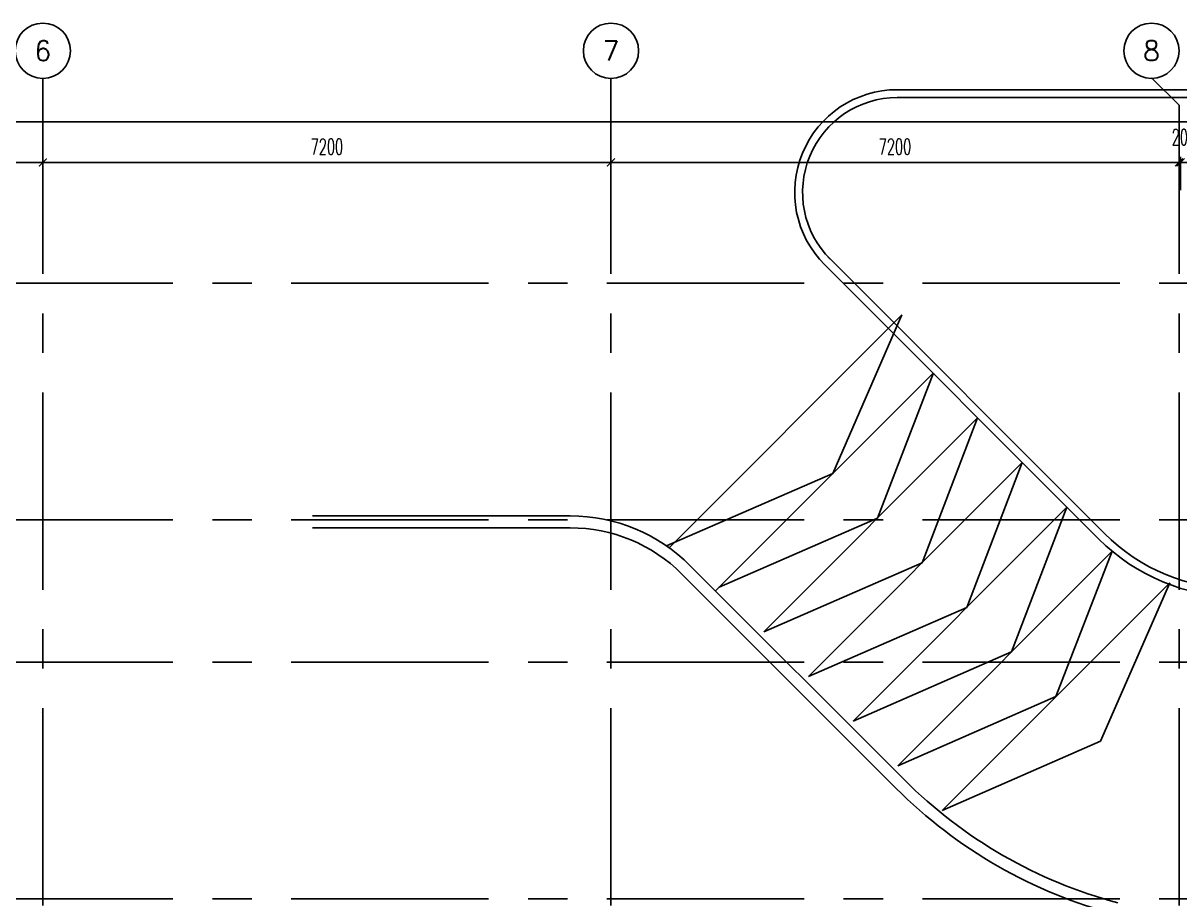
# Model space of a CAD drawing. Extents: x -1.4 to 90.6, y -12.3 to 78.9.
# Drawn here: x 27.9 to 42.56, y 67.84 to 78.95 of the extents above; entities that cross this region are included whole.
import ezdxf
from ezdxf.enums import TextEntityAlignment as Align

# ---------------------------------------------------------------- set-up
doc = ezdxf.new("R2010")
doc.units = 0
doc.header["$MEASUREMENT"] = 0
doc.header["$PDMODE"] = 3
doc.header["$PDSIZE"] = 0.1
doc.linetypes.add('CENTERX2', pattern=[4, 2.5, -0.5, 0.5, -0.5])
doc.layers.get('0').update_dxf_attribs({"color": 11, "linetype": 'CONTINUOUS'})
doc.layers.get('DEFPOINTS').update_dxf_attribs({"color": 11, "linetype": 'CONTINUOUS'})
for name, color, linetype in [('AX', 11, 'CONTINUOUS'), ('AX-CR', 11, 'CONTINUOUS'), ('AX-DIM', 11, 'CONTINUOUS'), ('AX-TXT', 11, 'CONTINUOUS'), ('AXES', 11, 'CENTERX2'), ('CURB', 11, 'CONTINUOUS'), ('SLOPE', 11, 'CONTINUOUS')]:
    doc.layers.add(name, color=color, linetype=linetype)
doc.styles.add('ROMANS', font='ROMANS.shx', dxfattribs={"width": 0.6})
doc.dimstyles.new('STANDARD in', dxfattribs={"dimtxt": 0.2, "dimasz": 0.1, "dimexe": 0.07, "dimexo": 0.05, "dimgap": 0.1, "dimtad": 1, "dimdec": 0, "dimlfac": 1000, "dimzin": 0, "dimdsep": 46, "dimtxsty": 'ROMANS', "dimblk": 'ARCHTICK', "dimcen": 0.05, "dimdle": 0.05, "dimclrd": 7, "dimclre": 7, "dimclrt": 2, "dimadec": 0, "dimazin": 0, "dimtfac": 1, "dimtdec": 0, "dimtmove": 2, "dimatfit": 3, "dimldrblk": 'ARCHTICK', "dimfxl": 0, "dimtolj": 1, "dimtzin": 0, "dimarcsym": 0})

# ---------------------------------------------------------------- blocks, each defined once
blk = doc.blocks.new('_ARCHTICK')
at = {"color": 0, "linetype": 'ByBlock', "const_width": 0.15}
blk.add_lwpolyline([(-0.5, -0.5), (0.5, 0.5)], dxfattribs=at)
blk = doc.blocks.new('*D141')
at = {"layer": 'AX-DIM', "color": 7, "lineweight": -2}
for p, q in [((9.851, 77.7), (85.267, 77.7)), ((9.901, 65.571), (9.901, 77.77)), ((85.217, 76.329), (85.217, 77.77))]:
    blk.add_line(p, q, dxfattribs=at)
at = {"layer": 'DEFPOINTS', "color": 0}
for p in [(85.217, 77.7), (85.217, 76.279), (9.901, 65.521)]:
    blk.add_point(p, dxfattribs=at)
at = {"layer": 'AX-DIM', "color": 7, "lineweight": -2, "xscale": 0.1, "yscale": 0.1, "zscale": 0.1, "rotation": 180}
blk.add_blockref('_ARCHTICK', (9.901, 77.7), dxfattribs=at)
at = {"layer": 'AX-DIM', "color": 7, "lineweight": -2, "xscale": 0.1, "yscale": 0.1, "zscale": 0.1}
blk.add_blockref('_ARCHTICK', (85.217, 77.7), dxfattribs=at)
at = {"layer": 'AX-DIM', "color": 2, "insert": (47.559, 77.9), "char_height": 0.2, "attachment_point": 5, "style": 'ROMANS'}
blk.add_mtext('\\A1;75316', dxfattribs=at)
blk = doc.blocks.new('*D194')
at = {"layer": 'AX-DIM', "color": 7, "linetype": 'ByBlock', "lineweight": -2}
for p, q in [((28.101, 77.185), (35.401, 77.185)), ((28.151, 76.835), (28.151, 77.255)), ((35.351, 76.835), (35.351, 77.255))]:
    blk.add_line(p, q, dxfattribs=at)
at = {"layer": 'DEFPOINTS', "color": 0, "linetype": 'ByBlock'}
for p in [(35.351, 77.185), (28.151, 76.785), (35.351, 76.785)]:
    blk.add_point(p, dxfattribs=at)
at = {"layer": 'AX-DIM', "color": 7, "linetype": 'ByBlock', "lineweight": -2, "xscale": 0.1, "yscale": 0.1, "zscale": 0.1, "rotation": 180}
blk.add_blockref('_ARCHTICK', (28.151, 77.185), dxfattribs=at)
at = {"layer": 'AX-DIM', "color": 7, "linetype": 'ByBlock', "lineweight": -2, "xscale": 0.1, "yscale": 0.1, "zscale": 0.1}
blk.add_blockref('_ARCHTICK', (35.351, 77.185), dxfattribs=at)
at = {"layer": 'AX-DIM', "color": 2, "linetype": 'ByBlock', "insert": (31.751, 77.385), "char_height": 0.2, "attachment_point": 5, "style": 'ROMANS'}
blk.add_mtext('\\A1;7200', dxfattribs=at)
blk = doc.blocks.new('AXU')
at = {"layer": 'AX-CR'}
blk.add_circle((0, 350), 350, dxfattribs=at)
at = {"layer": 'AX-TXT', "style": 'ROMANS'}
blk.add_attdef('AX', text='', height=250, dxfattribs=at).set_placement((0, 350), align=Align.MIDDLE)
blk = doc.blocks.new('*D193')
at = {"layer": 'AX-DIM', "color": 7, "linetype": 'ByBlock', "lineweight": -2}
for p, q in [((24.501, 77.185), (28.201, 77.185)), ((24.551, 76.835), (24.551, 77.255)), ((28.151, 76.835), (28.151, 77.255))]:
    blk.add_line(p, q, dxfattribs=at)
at = {"layer": 'DEFPOINTS', "color": 0, "linetype": 'ByBlock'}
for p in [(28.151, 77.185), (24.551, 76.785), (28.151, 76.785)]:
    blk.add_point(p, dxfattribs=at)
at = {"layer": 'AX-DIM', "color": 7, "linetype": 'ByBlock', "lineweight": -2, "xscale": 0.1, "yscale": 0.1, "zscale": 0.1, "rotation": 180}
blk.add_blockref('_ARCHTICK', (24.551, 77.185), dxfattribs=at)
at = {"layer": 'AX-DIM', "color": 7, "linetype": 'ByBlock', "lineweight": -2, "xscale": 0.1, "yscale": 0.1, "zscale": 0.1}
blk.add_blockref('_ARCHTICK', (28.151, 77.185), dxfattribs=at)
at = {"layer": 'AX-DIM', "color": 2, "linetype": 'ByBlock', "insert": (26.351, 77.385), "char_height": 0.2, "attachment_point": 5, "style": 'ROMANS'}
blk.add_mtext('\\A1;3600', dxfattribs=at)
blk = doc.blocks.new('*D192')
at = {"layer": 'AX-DIM', "color": 7, "linetype": 'ByBlock', "lineweight": -2}
for p, q in [((42.551, 77.185), (42.451, 77.185)), ((42.551, 76.835), (42.551, 77.255)), ((42.551, 77.185), (42.571, 77.185)), ((42.571, 76.835), (42.571, 77.255)), ((42.571, 77.185), (42.671, 77.185))]:
    blk.add_line(p, q, dxfattribs=at)
at = {"layer": 'DEFPOINTS', "color": 0, "linetype": 'ByBlock'}
for p in [(42.571, 77.185), (42.551, 76.785), (42.571, 76.785)]:
    blk.add_point(p, dxfattribs=at)
at = {"layer": 'AX-DIM', "color": 7, "linetype": 'ByBlock', "lineweight": -2, "xscale": 0.1, "yscale": 0.1, "zscale": 0.1}
blk.add_blockref('_ARCHTICK', (42.551, 77.185), dxfattribs=at)
at = {"layer": 'AX-DIM', "color": 7, "linetype": 'ByBlock', "lineweight": -2, "xscale": 0.1, "yscale": 0.1, "zscale": 0.1, "rotation": 180}
blk.add_blockref('_ARCHTICK', (42.571, 77.185), dxfattribs=at)
at = {"layer": 'AX-DIM', "color": 2, "linetype": 'ByBlock', "insert": (42.561, 77.505), "char_height": 0.2, "attachment_point": 5, "style": 'ROMANS'}
blk.add_mtext('\\A1;20', dxfattribs=at)
blk = doc.blocks.new('*D191')
at = {"layer": 'AX-DIM', "color": 7, "linetype": 'ByBlock', "lineweight": -2}
for p, q in [((35.301, 77.185), (42.601, 77.185)), ((35.351, 76.835), (35.351, 77.255)), ((42.551, 76.835), (42.551, 77.255))]:
    blk.add_line(p, q, dxfattribs=at)
at = {"layer": 'DEFPOINTS', "color": 0, "linetype": 'ByBlock'}
for p in [(42.551, 77.185), (35.351, 76.785), (42.551, 76.785)]:
    blk.add_point(p, dxfattribs=at)
at = {"layer": 'AX-DIM', "color": 7, "linetype": 'ByBlock', "lineweight": -2, "xscale": 0.1, "yscale": 0.1, "zscale": 0.1, "rotation": 180}
blk.add_blockref('_ARCHTICK', (35.351, 77.185), dxfattribs=at)
at = {"layer": 'AX-DIM', "color": 7, "linetype": 'ByBlock', "lineweight": -2, "xscale": 0.1, "yscale": 0.1, "zscale": 0.1}
blk.add_blockref('_ARCHTICK', (42.551, 77.185), dxfattribs=at)
at = {"layer": 'AX-DIM', "color": 2, "linetype": 'ByBlock', "insert": (38.951, 77.385), "char_height": 0.2, "attachment_point": 5, "style": 'ROMANS'}
blk.add_mtext('\\A1;7200', dxfattribs=at)
blk = doc.blocks.new('*D190')
at = {"layer": 'AX-DIM', "color": 7, "linetype": 'ByBlock', "lineweight": -2}
for p, q in [((42.521, 77.185), (47.421, 77.185)), ((42.571, 76.835), (42.571, 77.255)), ((47.371, 76.835), (47.371, 77.255))]:
    blk.add_line(p, q, dxfattribs=at)
at = {"layer": 'DEFPOINTS', "color": 0, "linetype": 'ByBlock'}
for p in [(47.371, 77.185), (42.571, 76.785), (47.371, 76.785)]:
    blk.add_point(p, dxfattribs=at)
at = {"layer": 'AX-DIM', "color": 7, "linetype": 'ByBlock', "lineweight": -2, "xscale": 0.1, "yscale": 0.1, "zscale": 0.1, "rotation": 180}
blk.add_blockref('_ARCHTICK', (42.571, 77.185), dxfattribs=at)
at = {"layer": 'AX-DIM', "color": 7, "linetype": 'ByBlock', "lineweight": -2, "xscale": 0.1, "yscale": 0.1, "zscale": 0.1}
blk.add_blockref('_ARCHTICK', (47.371, 77.185), dxfattribs=at)
at = {"layer": 'AX-DIM', "color": 2, "linetype": 'ByBlock', "insert": (44.971, 77.385), "char_height": 0.2, "attachment_point": 5, "style": 'ROMANS'}
blk.add_mtext('\\A1;4800', dxfattribs=at)

msp = doc.modelspace()

# ---------------------------------------------------------------- linework, layer by layer
at = {"layer": 'AXES'}
for p, q in [((28.1514, -0.2278), (28.1514, 78.2497)), ((35.3514, -0.2278), (35.3514, 78.2497)), ((42.5514, 77.909), (42.2014, 78.259)), ((42.5514, -0.2278), (42.5514, 77.909)), ((-0.7, 75.6565), (68.3914, 75.6565)), ((-0.7, 72.6565), (89.9111, 72.6565)), ((-0.7, 70.8565), (68.3914, 70.8565)), ((-0.7, 67.8565), (68.3914, 67.8565))]:
    msp.add_line(p, q, dxfattribs=at)
at = {"layer": 'CURB'}
for p, q in [((38.9799, 78.1065), (55.763, 78.1065)), ((38.9799, 78.0065), (55.763, 78.0065)), ((41.6059, 72.4845), (38.1026, 75.9877)), ((41.5352, 72.4138), (38.0307, 75.9182)), ((34.8364, 72.7065), (31.5673, 72.7065)), ((34.8364, 72.5565), (31.5673, 72.5565)), ((39.0696, 69.3639), (36.3567, 72.0768)), ((38.9636, 69.2578), (36.2506, 71.9707))]:
    msp.add_line(p, q, dxfattribs=at)
for centre, radius, start, end in [((38.9799, 76.8065), 1.3, 90, 225), ((38.9799, 76.8065), 1.2, 90, 225), ((34.8364, 70.5565), 2.15, 45, 90), ((34.8364, 70.5565), 2, 45, 90), ((43.3029, 74.1815), 2.4, 225, 270), ((43.3029, 74.1815), 2.5, 225, 270), ((43.3123, 73.6065), 6, 225, 255.16489), ((43.3123, 73.6065), 6.15, 225, 255.3479)]:
    msp.add_arc(centre, radius, start, end, dxfattribs=at)
at = {"layer": 'SLOPE'}
for p, q in [((39.0382, 75.2525), (36.0894, 72.3037)), ((39.0382, 75.2525), (38.1632, 73.2461)), ((39.4389, 74.5218), (36.6753, 71.7582)), ((39.4389, 74.5218), (38.7289, 72.6804)), ((39.9987, 73.9502), (37.2881, 71.2396)), ((39.9987, 73.9502), (39.2945, 72.1147)), ((40.5644, 73.3845), (37.8538, 70.674)), ((40.5644, 73.3845), (39.8602, 71.549)), ((36.0561, 72.3271), (38.1632, 73.2461)), ((41.1301, 72.8189), (38.4195, 70.1083)), ((41.1301, 72.8189), (40.4259, 70.9833)), ((36.7224, 71.8053), (38.7289, 72.6804)), ((41.7031, 72.2605), (38.9852, 69.5426)), ((41.7031, 72.2605), (40.9916, 70.4176)), ((37.2881, 71.2396), (39.2945, 72.1147)), ((42.4323, 71.8584), (39.5509, 68.9769)), ((42.4323, 71.8584), (41.5573, 69.8519)), ((37.8538, 70.674), (39.8602, 71.549)), ((38.4195, 70.1083), (40.4259, 70.9833)), ((38.9852, 69.5426), (40.9916, 70.4176)), ((39.5509, 68.9769), (41.5573, 69.8519))]:
    msp.add_line(p, q, dxfattribs=at)
at = {"layer": 'SLOPE', "color": 8, "linetype": 'ByBlock'}
msp.add_line((28.1514, 70.2126), (28.1449, 70.2191), dxfattribs=at)

# ---------------------------------------------------------------- block references
at = {"layer": 'AX', "xscale": 0.001000000047497451, "yscale": 0.0009999999892897904, "zscale": 0.001}
for p, values in [((28.1514, 78.2497), {'AX': '6'}), ((35.3514, 78.2497), {'AX': '7'}), ((42.2014, 78.2497), {'AX': '8'})]:
    msp.add_blockref('AXU', p, dxfattribs=at).add_auto_attribs(values)

# ---------------------------------------------------------------- dimensions: what is measured, and where the dimension line sits
at = {"layer": 'AX-DIM'}
dim = msp.add_linear_dim(base=(85.2175, 77.6995), p1=(9.9014, 65.5211), p2=(85.2175, 76.2795), dimstyle='STANDARD in', dxfattribs=at)
dim.commit()
dim.dimension.update_dxf_attribs({"geometry": '*D141', "text_midpoint": (47.5594, 77.8995)})
at = {"layer": 'AX-DIM', "color": 1, "linetype": 'ByBlock'}
for base, p1, p2, picture, middle in [((42.5714, 77.1849), (42.5514, 76.7849), (42.5714, 76.7849), '*D192', (42.5614, 77.5049)), ((28.1514, 77.1849), (24.5514, 76.7849), (28.1514, 76.7849), '*D193', (26.3514, 77.3849)), ((35.3514, 77.1849), (28.1514, 76.7849), (35.3514, 76.7849), '*D194', (31.7514, 77.3849)), ((42.5514, 77.1849), (35.3514, 76.7849), (42.5514, 76.7849), '*D191', (38.9514, 77.3849)), ((47.3714, 77.1849), (42.5714, 76.7849), (47.3714, 76.7849), '*D190', (44.9714, 77.3849))]:
    dim = msp.add_linear_dim(base=base, p1=p1, p2=p2, dimstyle='STANDARD in', dxfattribs=at)
    dim.commit()
    dim.dimension.update_dxf_attribs({"geometry": picture, "text_midpoint": middle})

doc.saveas('drawing.dxf')
